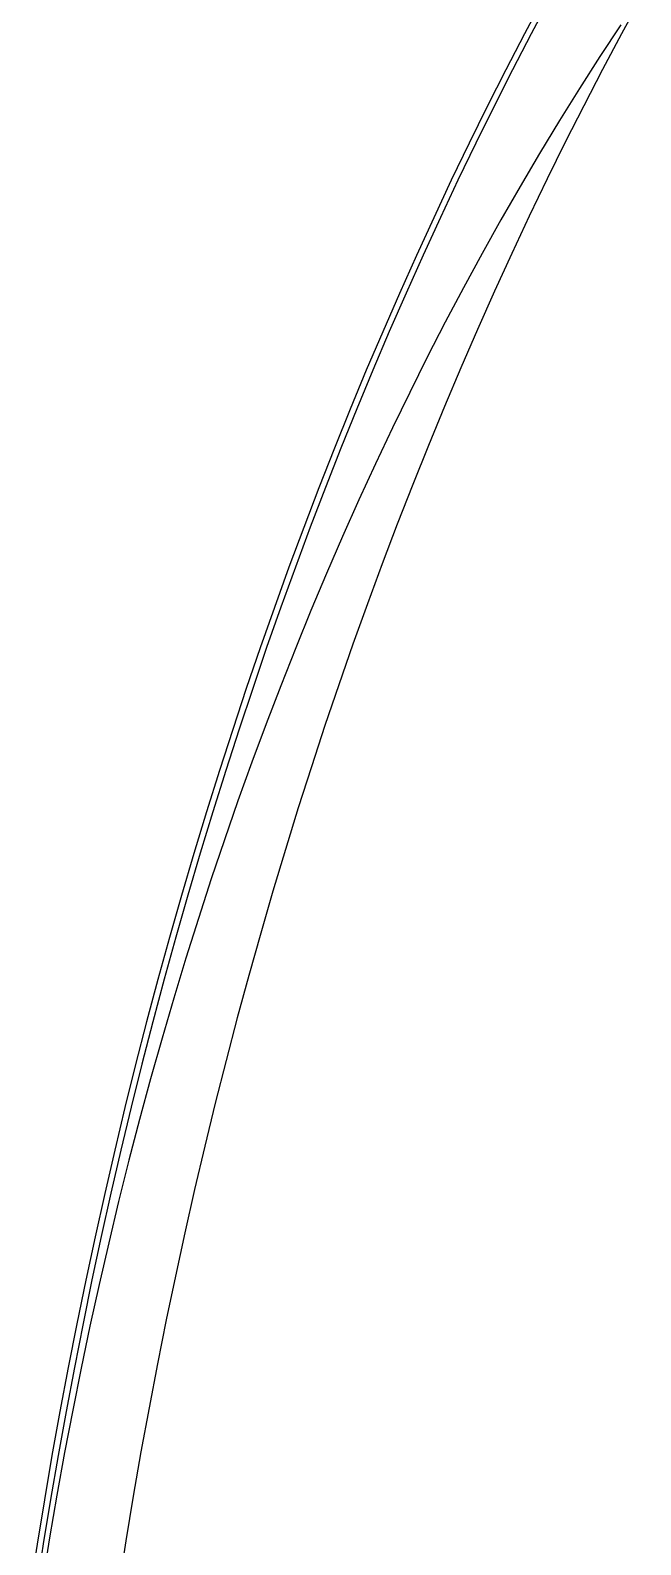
# Model space of a CAD drawing. Extents: x -1 to 217, y -22 to 302.
# Drawn here: x 1.3 to 26.5, y 176.8 to 239.2 of the extents above; entities that cross this region are included whole.
import ezdxf

# ---------------------------------------------------------------- set-up
doc = ezdxf.new("R2010")
doc.units = 0

msp = doc.modelspace()

# ---------------------------------------------------------------- linework, layer by layer
at = {"layer": 'ELLIPSES'}
for p, q in [((22.446, 240.528), (21.664, 239.052)), ((22.726, 240.529), (21.942, 239.054)), ((26.451, 240.514), (25.657, 239.053)), ((21.664, 239.052), (20.892, 237.563)), ((21.942, 239.054), (21.17, 237.565)), ((25.627, 239.414), (24.774, 238.117)), ((25.657, 239.053), (24.874, 237.578)), ((24.774, 238.117), (23.934, 236.803)), ((20.892, 237.563), (20.133, 236.061)), ((21.17, 237.565), (20.41, 236.064)), ((24.874, 237.578), (24.103, 236.09)), ((23.934, 236.803), (23.106, 235.473)), ((20.133, 236.061), (19.385, 234.545)), ((20.41, 236.064), (19.661, 234.549)), ((24.103, 236.09), (23.343, 234.587)), ((23.106, 235.473), (22.29, 234.127)), ((19.385, 234.545), (18.649, 233.017)), ((19.661, 234.549), (18.924, 233.022)), ((23.343, 234.587), (22.596, 233.071)), ((22.29, 234.127), (21.487, 232.766)), ((18.649, 233.017), (17.926, 231.477)), ((18.924, 233.022), (18.2, 231.482)), ((21.487, 232.766), (20.696, 231.389)), ((22.596, 233.071), (21.861, 231.543)), ((17.926, 231.477), (17.214, 229.924)), ((18.2, 231.482), (17.487, 229.93)), ((20.696, 231.389), (19.919, 229.998)), ((21.861, 231.543), (21.138, 230.001)), ((17.214, 229.924), (16.514, 228.359)), ((17.487, 229.93), (16.787, 228.365)), ((19.919, 229.998), (19.154, 228.592)), ((21.138, 230.001), (20.427, 228.446)), ((16.514, 228.359), (15.827, 226.782)), ((16.787, 228.365), (16.099, 226.789)), ((19.154, 228.592), (18.403, 227.171)), ((20.427, 228.446), (19.729, 226.878)), ((18.403, 227.171), (17.664, 225.735)), ((15.827, 226.782), (15.152, 225.193)), ((16.099, 226.789), (15.423, 225.201)), ((19.729, 226.878), (19.043, 225.299)), ((15.152, 225.193), (14.49, 223.593)), ((15.423, 225.201), (14.76, 223.601)), ((17.664, 225.735), (16.939, 224.286)), ((19.043, 225.299), (18.369, 223.707)), ((16.939, 224.286), (16.227, 222.822)), ((14.49, 223.593), (13.84, 221.981)), ((14.76, 223.601), (14.109, 221.99)), ((18.369, 223.707), (17.709, 222.103)), ((16.227, 222.822), (15.529, 221.345)), ((17.709, 222.103), (17.061, 220.488)), ((13.84, 221.981), (13.203, 220.359)), ((14.109, 221.99), (13.471, 220.368)), ((15.529, 221.345), (14.844, 219.854)), ((13.203, 220.359), (12.578, 218.725)), ((13.471, 220.368), (12.846, 218.735)), ((17.061, 220.488), (16.426, 218.861)), ((14.844, 219.854), (14.173, 218.349)), ((12.578, 218.725), (11.966, 217.081)), ((12.846, 218.735), (12.233, 217.091)), ((14.173, 218.349), (13.516, 216.832)), ((16.426, 218.861), (15.804, 217.223)), ((11.966, 217.081), (11.368, 215.427)), ((12.233, 217.091), (11.634, 215.437)), ((15.804, 217.223), (15.195, 215.574)), ((13.516, 216.832), (12.872, 215.302)), ((11.368, 215.427), (10.782, 213.762)), ((11.634, 215.437), (11.047, 213.773)), ((12.872, 215.302), (12.243, 213.759)), ((15.195, 215.574), (14.599, 213.914)), ((14.599, 213.914), (14.016, 212.243)), ((10.782, 213.762), (10.209, 212.087)), ((11.047, 213.773), (10.474, 212.098)), ((12.243, 213.759), (11.628, 212.204)), ((10.209, 212.087), (9.649, 210.403)), ((10.474, 212.098), (9.913, 210.414)), ((11.628, 212.204), (11.027, 210.637)), ((14.016, 212.243), (13.447, 210.563)), ((9.649, 210.403), (9.103, 208.709)), ((9.913, 210.414), (9.366, 208.72)), ((11.027, 210.637), (10.44, 209.057)), ((13.447, 210.563), (12.891, 208.872)), ((10.44, 209.057), (9.868, 207.466)), ((9.103, 208.709), (8.57, 207.006)), ((9.366, 208.72), (8.832, 207.017)), ((12.891, 208.872), (12.348, 207.172)), ((9.868, 207.466), (9.31, 205.864)), ((12.348, 207.172), (11.819, 205.462)), ((8.57, 207.006), (8.05, 205.294)), ((8.832, 207.017), (8.312, 205.305)), ((9.31, 205.864), (8.766, 204.25)), ((8.05, 205.294), (7.543, 203.573)), ((8.312, 205.305), (7.805, 203.584)), ((11.819, 205.462), (11.304, 203.742)), ((8.766, 204.25), (8.238, 202.626)), ((7.543, 203.573), (7.05, 201.843)), ((7.805, 203.584), (7.311, 201.855)), ((11.304, 203.742), (10.802, 202.014)), ((8.238, 202.626), (7.724, 200.991)), ((7.05, 201.843), (6.571, 200.105)), ((7.311, 201.855), (6.831, 200.117)), ((10.802, 202.014), (10.314, 200.277)), ((7.724, 200.991), (7.224, 199.345)), ((10.314, 200.277), (9.84, 198.531)), ((6.571, 200.105), (6.105, 198.359)), ((6.831, 200.117), (6.365, 198.37)), ((7.224, 199.345), (6.74, 197.689)), ((6.105, 198.359), (5.653, 196.605)), ((6.365, 198.37), (5.912, 196.616)), ((9.84, 198.531), (9.38, 196.777)), ((6.74, 197.689), (6.27, 196.024)), ((5.653, 196.605), (5.215, 194.844)), ((5.912, 196.616), (5.473, 194.855)), ((9.38, 196.777), (8.934, 195.014)), ((6.27, 196.024), (5.816, 194.348)), ((5.215, 194.844), (4.79, 193.075)), ((5.473, 194.855), (5.048, 193.085)), ((8.934, 195.014), (8.501, 193.244)), ((5.816, 194.348), (5.377, 192.663)), ((4.79, 193.075), (4.379, 191.298)), ((5.048, 193.085), (4.636, 191.309)), ((8.501, 193.244), (8.083, 191.467)), ((5.377, 192.663), (4.952, 190.969)), ((8.083, 191.467), (7.679, 189.682)), ((4.379, 191.298), (3.983, 189.515)), ((4.636, 191.309), (4.239, 189.526)), ((4.952, 190.969), (4.543, 189.266)), ((7.679, 189.682), (7.289, 187.889)), ((3.983, 189.515), (3.6, 187.725)), ((4.239, 189.526), (3.856, 187.736)), ((4.543, 189.266), (4.15, 187.555)), ((3.6, 187.725), (3.231, 185.929)), ((3.856, 187.736), (3.486, 185.939)), ((7.289, 187.889), (6.913, 186.09)), ((4.15, 187.555), (3.771, 185.835)), ((3.231, 185.929), (2.876, 184.126)), ((3.486, 185.939), (3.131, 184.136)), ((3.771, 185.835), (3.408, 184.107)), ((6.913, 186.09), (6.552, 184.285)), ((2.876, 184.126), (2.536, 182.318)), ((3.131, 184.136), (2.79, 182.327)), ((3.408, 184.107), (3.061, 182.371)), ((6.552, 184.285), (6.205, 182.473)), ((2.536, 182.318), (2.209, 180.504)), ((2.79, 182.327), (2.463, 180.513)), ((3.061, 182.371), (2.728, 180.627)), ((6.205, 182.473), (5.872, 180.655)), ((2.209, 180.504), (1.897, 178.684)), ((2.463, 180.513), (2.15, 178.692)), ((2.728, 180.627), (2.412, 178.876)), ((5.872, 180.655), (5.554, 178.831)), ((1.897, 178.684), (1.599, 176.859)), ((2.15, 178.692), (1.852, 176.867)), ((2.412, 178.876), (2.111, 177.118)), ((5.554, 178.831), (5.25, 177.002)), ((2.111, 177.118), (1.826, 175.353)), ((1.599, 176.859), (1.315, 175.029)), ((1.852, 176.867), (1.568, 175.037)), ((5.25, 177.002), (4.961, 175.168))]:
    msp.add_line(p, q, dxfattribs=at)

doc.saveas('drawing.dxf')
